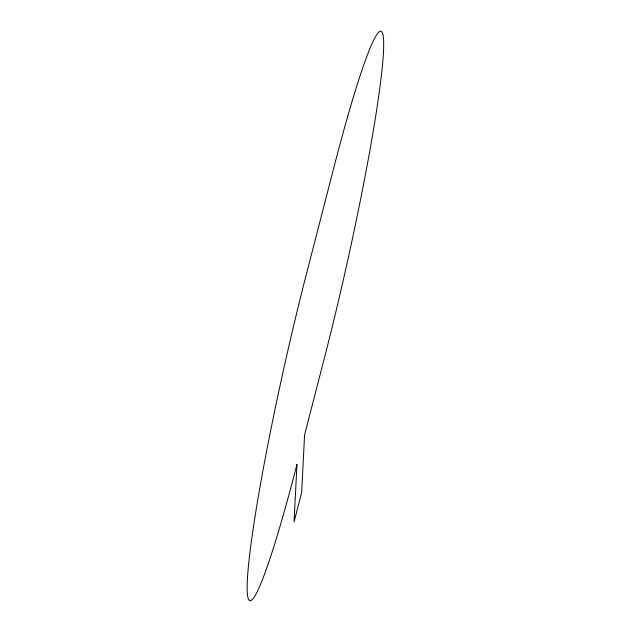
<?xml version="1.0" encoding="UTF-8"?>
<svg xmlns="http://www.w3.org/2000/svg" width="631" height="631" viewBox="0 0 631 631"><rect width="100%" height="100%" fill="white"/><g stroke="black" fill="none" stroke-linecap="round" stroke-linejoin="round"><path stroke-width="0.95" d="M296.956 464.487L294.046 521.916L301.673 492.361L304.576 434.933L324.176 358.936A237.493 17.629 -77.4 0 0 383.467 52.113A237.493 17.629 -77.4 0 0 333.878 167.499L306.658 273.049A237.493 17.629 -77.4 0 0 247.368 579.873A237.493 17.629 -77.4 0 0 296.956 464.487"/></g></svg>
